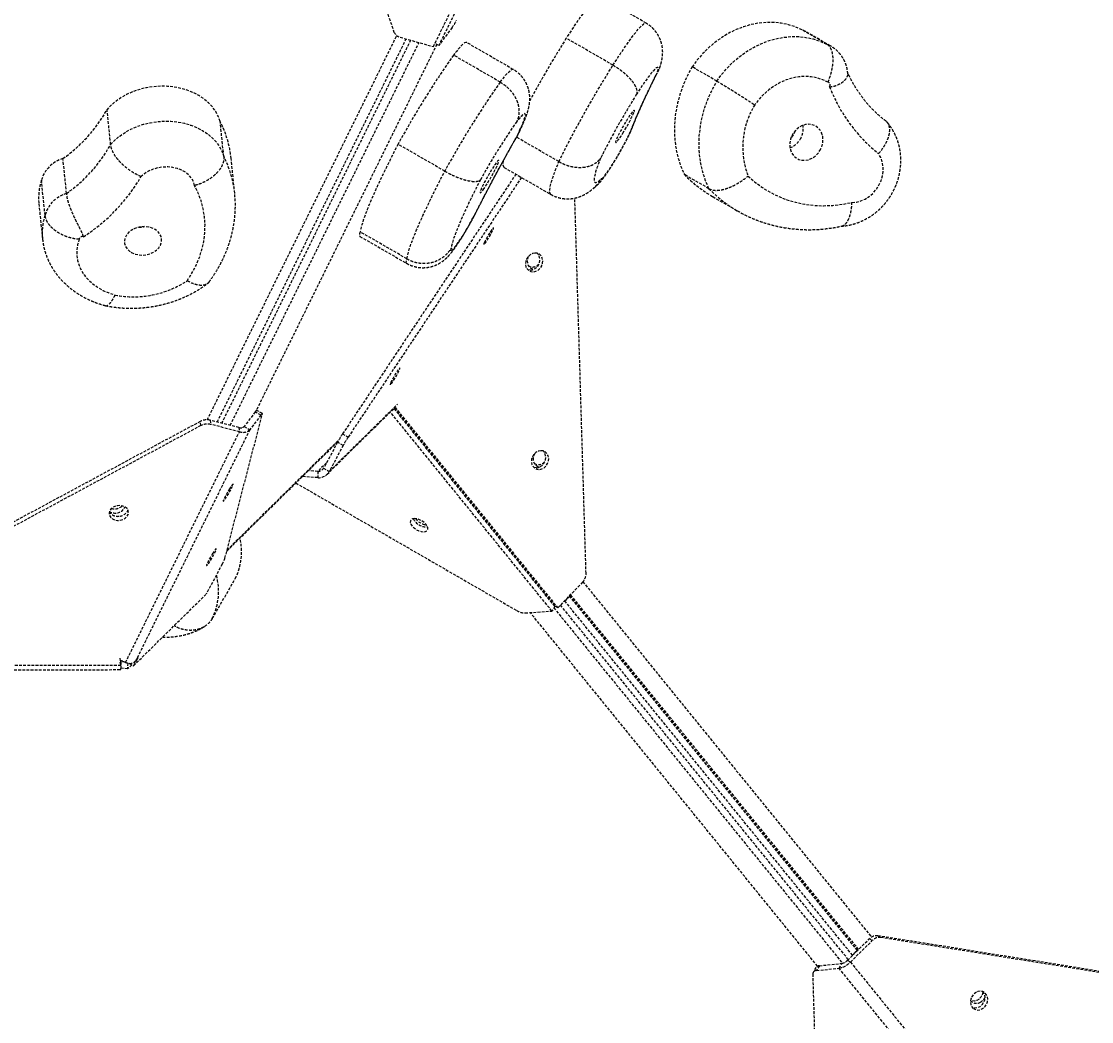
# Model space of a CAD drawing. Header units: millimetres. Extents: x -5934 to 4978, y -3536 to 3518.
# Drawn here: x -1321.1 to -826.7, y -123 to 338.8 of the extents above; entities that cross this region are included whole.
import ezdxf

# ---------------------------------------------------------------- set-up
doc = ezdxf.new("R2010")
doc.units = ezdxf.units.MM
doc.linetypes.add('HIDDEN', pattern=[1.905, 1.27, -0.635])
for name, color, linetype in [('DIKOM_ОБЪЕКТ', 7, 'Continuous'), ('DIKOM_РАЗМЕР_ЗОНА', 7, 'Continuous'), ('DIKOM_РАЗМЕР_ОБЪЕКТА', 7, 'Continuous')]:
    doc.layers.add(name, color=color, linetype=linetype)
doc.styles.add('style1', font='arialbd.ttf', dxfattribs={"width": 0.8})
doc.dimstyles.new('1-50', dxfattribs={"dimtxt": 300, "dimasz": 200, "dimexe": 100, "dimexo": 0, "dimgap": 100, "dimtad": 1, "dimtxsty": 'style1', "dimcen": 200, "dimclrd": 7, "dimclre": 7, "dimclrt": 7, "dimadec": 1, "dimazin": 2, "dimtfac": 1, "dimtmove": 0, "dimatfit": 2, "dimfxl": 0, "dimlwd": 25, "dimlwe": 18, "dimarcsym": 0})

# ---------------------------------------------------------------- blocks, each defined once
blk = doc.blocks.new('*D0')
at = {"layer": 'Defpoints', "color": 0, "transparency": 16777216}
for p in [(-2296.89, 639), (2643.2, 244.5), (2643.2, -1241.2)]:
    blk.add_point(p, dxfattribs=at)
at = {"layer": 'DIKOM_РАЗМЕР_ОБЪЕКТА', "color": 7, "lineweight": 18, "transparency": 16777216}
for p, q in [((-2296.89, 639), (-2296.89, -1341.2)), ((2643.2, 244.5), (2643.2, -1341.2))]:
    blk.add_line(p, q, dxfattribs=at)
at = {"layer": 'DIKOM_РАЗМЕР_ОБЪЕКТА', "color": 7, "lineweight": 25, "transparency": 16777216}
blk.add_line((-2096.89, -1241.2), (2443.2, -1241.2), dxfattribs=at)
at = {"layer": 'DIKOM_РАЗМЕР_ОБЪЕКТА', "color": 7, "transparency": 16777216}
for points in [[(-2096.89, -1207.86), (-2096.89, -1274.53), (-2296.89, -1241.2)], [(2443.2, -1207.86), (2443.2, -1274.53), (2643.2, -1241.2)]]:
    blk.add_solid(points, dxfattribs=at)
at = {"layer": 'DIKOM_РАЗМЕР_ОБЪЕКТА', "color": 7, "transparency": 16777216, "insert": (101.53, -873.15), "char_height": 300, "attachment_point": 5, "style": 'style1'}
blk.add_mtext('{\\fArial|b0|i0|c204|p34;\\H1.75x;4950}', dxfattribs=at)
blk = doc.blocks.new('*D1')
at = {"layer": 'Defpoints', "color": 0, "transparency": 16777216}
for p in [(-1315.67, 1399.62), (-2761.53, -516.72), (2199.14, -516.72)]:
    blk.add_point(p, dxfattribs=at)
at = {"layer": 'DIKOM_РАЗМЕР_ОБЪЕКТА', "color": 7, "lineweight": 18, "transparency": 16777216}
for p, q in [((-1315.67, 1399.62), (-2861.53, 1399.62)), ((2199.14, -516.72), (-2861.53, -516.72))]:
    blk.add_line(p, q, dxfattribs=at)
at = {"layer": 'DIKOM_РАЗМЕР_ОБЪЕКТА', "color": 7, "lineweight": 25, "transparency": 16777216}
blk.add_line((-2761.53, 1199.62), (-2761.53, -316.72), dxfattribs=at)
at = {"layer": 'DIKOM_РАЗМЕР_ОБЪЕКТА', "color": 7, "transparency": 16777216}
for points in [[(-2794.86, 1199.62), (-2728.19, 1199.62), (-2761.53, 1399.62)], [(-2794.86, -316.72), (-2728.19, -316.72), (-2761.53, -516.72)]]:
    blk.add_solid(points, dxfattribs=at)
at = {"layer": 'DIKOM_РАЗМЕР_ОБЪЕКТА', "color": 7, "transparency": 16777216, "insert": (-3129.58, 684.6), "char_height": 300, "attachment_point": 5, "rotation": 90, "style": 'style1'}
blk.add_mtext('{\\fArial|b0|i0|c204|p34;\\H1.75x;1950}', dxfattribs=at)
blk = doc.blocks.new('*D2')
at = {"layer": 'Defpoints', "color": 0, "transparency": 16777216}
for p in [(-2311.07, 3518.49), (-5291.95, -2644.37), (2643.33, -2644.37)]:
    blk.add_point(p, dxfattribs=at)
at = {"layer": 'DIKOM_РАЗМЕР_ЗОНА', "color": 7, "lineweight": 18, "transparency": 16777216}
for p, q in [((-2311.07, 3518.49), (-5391.95, 3518.49)), ((2643.33, -2644.37), (-5391.95, -2644.37))]:
    blk.add_line(p, q, dxfattribs=at)
at = {"layer": 'DIKOM_РАЗМЕР_ЗОНА', "color": 7, "lineweight": 25, "transparency": 16777216}
blk.add_line((-5291.95, 3318.49), (-5291.95, -2444.37), dxfattribs=at)
at = {"layer": 'DIKOM_РАЗМЕР_ЗОНА', "color": 7, "transparency": 16777216}
for points in [[(-5325.28, 3318.49), (-5258.61, 3318.49), (-5291.95, 3518.49)], [(-5325.28, -2444.37), (-5258.61, -2444.37), (-5291.95, -2644.37)]]:
    blk.add_solid(points, dxfattribs=at)
at = {"layer": 'DIKOM_РАЗМЕР_ЗОНА', "color": 7, "transparency": 16777216, "insert": (-5660, 631.36), "char_height": 300, "attachment_point": 5, "rotation": 90, "style": 'style1'}
blk.add_mtext('{\\fArial|b0|i0|c204|p34;\\H1.75x;6150}', dxfattribs=at)
blk = doc.blocks.new('*D3')
at = {"layer": 'Defpoints', "color": 0, "transparency": 16777216}
for p in [(-4645.22, 715.38), (4976.69, 143.64), (4976.69, -3436.45)]:
    blk.add_point(p, dxfattribs=at)
at = {"layer": 'DIKOM_РАЗМЕР_ЗОНА', "color": 7, "lineweight": 18, "transparency": 16777216}
for p, q in [((-4645.22, 715.38), (-4645.22, -3536.45)), ((4976.69, 143.64), (4976.69, -3536.45))]:
    blk.add_line(p, q, dxfattribs=at)
at = {"layer": 'DIKOM_РАЗМЕР_ЗОНА', "color": 7, "lineweight": 25, "transparency": 16777216}
blk.add_line((-4445.22, -3436.45), (4776.69, -3436.45), dxfattribs=at)
at = {"layer": 'DIKOM_РАЗМЕР_ЗОНА', "color": 7, "transparency": 16777216}
for points in [[(-4445.22, -3403.11), (-4445.22, -3469.78), (-4645.22, -3436.45)], [(4776.69, -3403.11), (4776.69, -3469.78), (4976.69, -3436.45)]]:
    blk.add_solid(points, dxfattribs=at)
at = {"layer": 'DIKOM_РАЗМЕР_ЗОНА', "color": 7, "transparency": 16777216, "insert": (87.74, -3068.4), "char_height": 300, "attachment_point": 5, "style": 'style1'}
blk.add_mtext('{\\fArial|b0|i0|c204|p34;\\H1.75x;9600}', dxfattribs=at)

msp = doc.modelspace()

# ---------------------------------------------------------------- linework, layer by layer
at = {"layer": 'DIKOM_ОБЪЕКТ', "color": 7, "linetype": 'HIDDEN', "lineweight": 15}
for p, q in [((-1203.998, 489.331), (-1148.962, 333.879)), ((-1130.775, 327.157), (-1078.031, 434.008)), ((-1075.567, 434.464), (-1128.312, 327.613)), ((-1032.524, 338.007), (-1054.087, 350.457)), ((-1235.223, 154.821), (-1147.673, 332.224)), ((-1146.094, 331.476), (-1130.775, 327.157)), ((-1122.156, 335.912), (-1128.312, 327.613)), ((-949.08, 328.316), (-960.462, 334.887)), ((-947.312, 327.481), (-958.694, 334.052)), ((-1230.613, 153.809), (-1143.318, 330.694)), ((-1141.284, 330.12), (-1228.551, 153.291)), ((-1224.607, 152.3), (-1137.392, 329.023)), ((-1129.209, 328.131), (-1212.696, 158.962)), ((-1128.312, 327.613), (-1130.053, 328.619)), ((-1093.893, 316.625), (-1115.456, 329.075)), ((-1047.814, 318.593), (-1069.377, 331.043)), ((-1099.905, 310.77), (-1121.468, 323.219)), ((-999.821, 311.232), (-1011.204, 317.803)), ((-1279.843, 281.951), (-1281.508, 298.089)), ((-1227.592, 276.489), (-1229.257, 292.627)), ((-1125.5, 269.644), (-1147.063, 282.093)), ((-1072.784, 274.03), (-1092.316, 285.307)), ((-1300.213, 259.357), (-1301.878, 275.495)), ((-1222.528, 259.372), (-1224.193, 275.51)), ((-1092.659, 268.223), (-1172.72, 148.326)), ((-1098.14, 271.388), (-1076.577, 258.938)), ((-1003.453, 261.538), (-1014.836, 268.109)), ((-1310.144, 249.309), (-1311.809, 265.447)), ((-1090.071, 266.729), (-1170.132, 146.832)), ((-1060.243, 83.977), (-1065.433, 257.224)), ((-1001.722, 257.884), (-990.34, 251.313)), ((-1313.006, 254.584), (-1311.342, 238.446)), ((-1164.715, 239.546), (-1143.152, 227.096)), ((-1143.013, 229.178), (-1164.577, 241.628)), ((-1213.067, 158.507), (-1218.182, 151.728)), ((-1210.479, 157.013), (-1213.067, 158.507)), ((-1209.773, 157.708), (-1212.361, 159.202)), ((-1179.87, 129.682), (-1148.496, 160.568)), ((-1178.904, 130.97), (-1147.378, 162.006)), ((-1075.981, 66.519), (-1150.665, 158.433)), ((-1074.705, 68.729), (-1148.958, 160.113)), ((-1148.891, 160.179), (-1074.621, 68.774)), ((-1148.488, 160.576), (-1073.255, 67.985)), ((-1148.392, 159.564), (-1148.442, 159.478)), ((-1238.427, 154.089), (-1418.353, 57.289)), ((-1238.227, 152.153), (-1238.427, 154.089)), ((-1233.922, 154.641), (-1233.722, 152.705)), ((-1220.57, 151.285), (-1233.922, 154.641)), ((-1227.039, 90.963), (-1209.775, 157.427)), ((-1210.479, 157.013), (-1215.595, 150.234)), ((-1238.227, 152.153), (-1418.153, 55.352)), ((-1272.957, 42.8), (-1220.371, 149.349)), ((-1215.595, 150.234), (-1268.182, 43.686)), ((-1220.371, 149.349), (-1233.722, 152.705)), ((-1220.57, 151.285), (-1220.371, 149.349)), ((-1218.182, 151.728), (-1215.595, 150.234)), ((-1172.72, 148.326), (-1170.132, 146.832)), ((-1226.191, 94.228), (-1174.866, 144.752)), ((-1226.053, 94.756), (-1174.376, 145.628)), ((-1175.017, 144.474), (-1181.491, 132.464)), ((-1172.429, 142.981), (-1175.017, 144.474)), ((-1172.429, 142.981), (-1178.904, 130.97)), ((-1180.136, 134.978), (-1184.133, 131.043)), ((-1184.188, 128.127), (-1191.232, 128.641)), ((-1184.133, 131.043), (-1188.471, 131.359)), ((-1184.133, 131.043), (-1184.188, 128.127)), ((-1181.491, 132.464), (-1178.904, 130.97)), ((-1194.261, 125.66), (-1092.247, 66.759)), ((-1273.397, 114.202), (-1273.233, 114.604)), ((-1228.317, 88.182), (-1235.715, 74.346)), ((-1232.893, 63.112), (-1222.26, 81.529)), ((-1061.843, 79.912), (-1073.255, 67.985)), ((-1061.7, 80.067), (-928.375, -84.021)), ((-1269.288, 41.28), (-1235.715, 74.346)), ((-939.09, -94.355), (-1072.033, 69.262)), ((-937.121, -92.417), (-1070.117, 71.265)), ((-1070.06, 71.195), (-1067.899, 73.323)), ((-1068.013, 73.463), (-934.959, -90.29)), ((-1067.927, 73.554), (-934.87, -90.202)), ((-934.333, -89.673), (-1067.404, 74.1)), ((-1088.327, 65.664), (-1075.981, 66.519)), ((-953.321, -97.441), (-1085.98, 65.826)), ((-1074.705, 68.729), (-1075.981, 66.519)), ((-1075.116, 68.016), (-941.769, -96.098)), ((-1073.255, 67.985), (-1074.621, 68.774)), ((-1275.604, 44.753), (-1275.404, 42.816)), ((-1268.182, 43.686), (-1267.503, 44.665)), ((-1421.192, 41.306), (-1275.173, 41.609)), ((-1275.173, 41.609), (-1275.404, 42.816)), ((-1275.335, 43.185), (-1275.173, 41.609)), ((-1275.06, 40.56), (-1275.172, 42.787)), ((-1272.014, 39.814), (-1275.147, 40.206)), ((-1275.092, 43.121), (-1275.118, 41.712)), ((-1273.126, 42.875), (-1275.092, 43.121)), ((-1274.316, 43.402), (-1272.957, 42.8)), ((-1271.963, 42.541), (-1272.014, 39.814)), ((-1270.067, 41.73), (-1272.014, 39.814)), ((-1271.222, 42.397), (-1269.288, 41.28)), ((-1267.608, 44.262), (-1269.288, 41.28)), ((-1267.733, 44.334), (-1267.608, 44.262)), ((-1421.579, 39.179), (-1275.381, 39.482)), ((-925.424, -83.397), (-924.059, -84.186)), ((-741.722, -112.814), (-925.424, -83.397)), ((-939.479, -94.738), (-929.394, -84.812)), ((-938.113, -95.526), (-928.029, -85.601)), ((-928.029, -85.601), (-929.394, -84.812)), ((-740.356, -113.603), (-924.059, -84.186)), ((-934.96, -90.289), (-937.121, -92.416)), ((-954.069, -98.086), (-955.346, -100.296)), ((-952.47, -97.226), (-953.746, -99.436)), ((-953.746, -99.436), (-943.397, -98.369)), ((-952.47, -97.226), (-942.121, -96.159)), ((-943.397, -98.369), (-942.121, -96.159)), ((-863.366, -196.879), (-943.397, -98.369)), ((-938.113, -95.526), (-939.479, -94.738)), ((-938.113, -95.526), (-858.082, -194.036)), ((-955.54, -101.122), (-951.775, -226.966))]:
    msp.add_line(p, q, dxfattribs=at)
at = {"layer": 'DIKOM_ОБЪЕКТ', "color": 7, "linetype": 'HIDDEN', "lineweight": 15, "flags": 128}
for points in [[(-1054.087, 350.457), (-1054.213, 350.501), (-1054.673, 350.411), (-1055.306, 350.014), (-1056.106, 349.313), (-1057.067, 348.315), (-1058.181, 347.027), (-1059.439, 345.459), (-1060.831, 343.626), (-1062.346, 341.54), (-1063.972, 339.219), (-1065.695, 336.682), (-1067.502, 333.949), (-1069.377, 331.043)], [(-1047.814, 318.593), (-1045.939, 321.5), (-1044.132, 324.233), (-1042.409, 326.77), (-1040.783, 329.09), (-1039.268, 331.176), (-1037.876, 333.01), (-1036.618, 334.577), (-1035.503, 335.865), (-1034.542, 336.864), (-1033.742, 337.564), (-1033.11, 337.961), (-1032.65, 338.052), (-1032.524, 338.007)], [(-960.462, 334.887), (-963.54, 336.239), (-966.757, 337.265), (-970.088, 337.959), (-973.505, 338.314), (-976.982, 338.327), (-980.489, 337.998), (-983.999, 337.331), (-987.483, 336.329), (-990.914, 335.003), (-994.263, 333.361), (-997.503, 331.418), (-1000.609, 329.188), (-1003.555, 326.691), (-1006.317, 323.946), (-1008.874, 320.976), (-1011.204, 317.803)], [(-999.821, 311.232), (-997.491, 314.404), (-994.935, 317.374), (-992.172, 320.119), (-989.227, 322.617), (-986.121, 324.846), (-982.88, 326.789), (-979.531, 328.431), (-976.101, 329.758), (-972.617, 330.759), (-969.107, 331.427), (-965.599, 331.755), (-962.123, 331.742), (-958.705, 331.387), (-955.375, 330.694), (-952.158, 329.667), (-949.08, 328.316)], [(-958.694, 334.052), (-958.841, 334.136), (-960.462, 334.887)], [(-1115.456, 329.075), (-1115.784, 329.114), (-1116.328, 328.874), (-1117.043, 328.329), (-1117.922, 327.483), (-1118.958, 326.343), (-1120.144, 324.918), (-1121.468, 323.219)], [(-1069.377, 331.043), (-1071.617, 327.44), (-1073.887, 323.716), (-1076.17, 319.9), (-1078.446, 316.022), (-1080.699, 312.114), (-1082.91, 308.206), (-1085.061, 304.329), (-1086.261, 302.132)], [(-949.08, 328.316), (-947.459, 327.564), (-947.29, 327.468)], [(-1099.905, 310.77), (-1098.58, 312.468), (-1097.395, 313.893), (-1096.359, 315.033), (-1095.48, 315.879), (-1094.765, 316.424), (-1094.22, 316.664), (-1093.893, 316.625)], [(-1072.784, 274.03), (-1071.173, 277.299), (-1069.425, 280.746), (-1067.553, 284.345), (-1065.572, 288.066), (-1063.497, 291.88), (-1061.346, 295.756), (-1059.136, 299.664), (-1056.883, 303.573), (-1054.607, 307.451), (-1052.324, 311.267), (-1050.054, 314.991), (-1047.814, 318.593)], [(-1027.225, 315.471), (-1026.978, 316.452), (-1026.914, 317.134), (-1027.034, 317.506), (-1027.335, 317.565), (-1027.814, 317.31), (-1028.466, 316.744), (-1029.282, 315.875), (-1030.251, 314.712), (-1031.362, 313.27), (-1032.6, 311.569), (-1033.951, 309.628), (-1035.397, 307.473), (-1036.919, 305.13)], [(-1011.204, 317.803), (-1013.372, 313.848), (-1015.23, 309.746), (-1016.763, 305.531), (-1017.959, 301.235), (-1018.808, 296.895), (-1019.304, 292.542), (-1019.443, 288.214), (-1019.223, 283.943), (-1018.646, 279.765), (-1017.717, 275.712), (-1016.444, 271.816), (-1014.836, 268.109)], [(-948.439, 310.682), (-950.93, 311.861), (-953.568, 312.71), (-956.319, 313.217), (-959.148, 313.376), (-962.022, 313.185), (-964.902, 312.647), (-967.754, 311.769), (-970.541, 310.561), (-973.228, 309.038), (-975.783, 307.22), (-978.172, 305.129), (-980.366, 302.793), (-982.337, 300.239)], [(-1229.257, 292.627), (-1230.111, 294.958), (-1231.303, 297.187), (-1232.819, 299.288), (-1234.639, 301.233), (-1236.742, 303), (-1239.101, 304.565), (-1241.688, 305.911), (-1244.47, 307.021), (-1247.413, 307.879), (-1250.482, 308.478), (-1253.637, 308.807), (-1256.84, 308.865), (-1260.052, 308.649), (-1263.234, 308.164), (-1266.345, 307.413), (-1269.347, 306.408), (-1272.204, 305.16), (-1274.88, 303.685), (-1277.343, 302), (-1279.561, 300.127), (-1281.508, 298.089)], [(-1003.453, 261.538), (-1005.062, 265.245), (-1006.335, 269.14), (-1007.264, 273.193), (-1007.841, 277.372), (-1008.06, 281.642), (-1007.922, 285.971), (-1007.426, 290.323), (-1006.577, 294.664), (-1005.381, 298.959), (-1003.847, 303.174), (-1001.989, 307.276), (-999.821, 311.232)], [(-947.752, 308.613), (-947.572, 308.927), (-947.467, 309.271), (-947.445, 309.62), (-947.508, 309.95), (-947.651, 310.239), (-947.864, 310.467), (-948.133, 310.618), (-948.439, 310.682)], [(-1043.259, 287.16), (-1042.384, 288.585), (-1041.502, 290.084), (-1040.651, 291.594), (-1039.863, 293.055), (-1039.173, 294.407), (-1038.607, 295.594), (-1038.189, 296.567), (-1037.937, 297.288), (-1037.86, 297.725), (-1037.962, 297.862), (-1038.239, 297.692), (-1038.679, 297.223), (-1039.263, 296.474), (-1039.97, 295.476), (-1040.768, 294.269), (-1041.626, 292.903), (-1042.509, 291.433), (-1043.38, 289.921), (-1044.204, 288.427), (-1044.946, 287.013), (-1045.578, 285.738), (-1046.072, 284.652), (-1046.409, 283.801), (-1046.574, 283.219), (-1046.561, 282.931), (-1046.371, 282.947), (-1046.011, 283.268), (-1045.496, 283.88), (-1044.848, 284.758), (-1044.091, 285.867), (-1043.259, 287.16)], [(-1279.843, 281.951), (-1277.896, 283.99), (-1275.678, 285.862), (-1273.216, 287.547), (-1270.539, 289.022), (-1267.682, 290.27), (-1264.68, 291.276), (-1261.569, 292.026), (-1258.388, 292.512), (-1255.175, 292.727), (-1251.972, 292.67), (-1248.817, 292.34), (-1245.748, 291.742), (-1242.805, 290.883), (-1240.023, 289.774), (-1237.436, 288.428), (-1235.077, 286.862), (-1232.974, 285.095), (-1231.154, 283.15), (-1229.638, 281.05), (-1228.446, 278.82), (-1227.592, 276.489)], [(-1091.747, 286.539), (-1090.76, 288.653), (-1089.925, 290.548), (-1089.253, 292.199), (-1088.753, 293.586), (-1088.429, 294.691), (-1088.288, 295.5), (-1088.33, 296.005), (-1088.555, 296.197), (-1088.959, 296.075), (-1089.539, 295.64), (-1090.286, 294.897), (-1091.192, 293.857), (-1092.244, 292.531)], [(-952.197, 279.159), (-951.433, 280.727), (-950.958, 282.387), (-950.79, 284.07), (-950.937, 285.708), (-951.392, 287.234), (-952.137, 288.585), (-953.142, 289.706), (-954.364, 290.552), (-955.755, 291.086), (-957.256, 291.288), (-958.808, 291.15), (-960.346, 290.677), (-961.807, 289.887), (-963.131, 288.815), (-964.265, 287.503), (-965.161, 286.005), (-965.784, 284.383), (-966.107, 282.703), (-966.117, 281.034), (-965.815, 279.444), (-965.212, 277.998), (-964.333, 276.755), (-963.214, 275.767), (-961.9, 275.074), (-960.447, 274.703), (-958.912, 274.671), (-957.359, 274.979), (-955.852, 275.614), (-954.452, 276.549), (-953.217, 277.748), (-952.197, 279.159)], [(-963.888, 287.992), (-964.001, 287.511), (-964.504, 286.359)], [(-1147.063, 282.093), (-1149.347, 277.651), (-1151.505, 273.365), (-1153.527, 269.256), (-1155.405, 265.343), (-1157.129, 261.645), (-1158.691, 258.179), (-1160.084, 254.961), (-1161.301, 252.006), (-1162.336, 249.329), (-1163.185, 246.942), (-1163.843, 244.857), (-1164.308, 243.083), (-1164.577, 241.628)], [(-1112.485, 247.945), (-1110.346, 252.17), (-1108.104, 256.523), (-1105.766, 260.988), (-1103.34, 265.552), (-1100.836, 270.197), (-1098.261, 274.907), (-1095.624, 279.665), (-1092.936, 284.456)], [(-1053.063, 266.187), (-1052.714, 266.38), (-1052.185, 266.901), (-1051.49, 267.735), (-1050.649, 268.859), (-1049.685, 270.242), (-1048.624, 271.847), (-1047.495, 273.629), (-1046.329, 275.54), (-1045.158, 277.528), (-1044.014, 279.538), (-1042.929, 281.514), (-1041.932, 283.404), (-1041.05, 285.154), (-1040.307, 286.718)], [(-964.504, 286.359), (-965.28, 285.374), (-965.532, 285.145)], [(-937.408, 255.229), (-935.35, 255.378), (-933.295, 255.892), (-931.3, 256.759), (-929.419, 257.953), (-927.703, 259.443), (-926.201, 261.187), (-924.952, 263.138), (-923.991, 265.243), (-923.344, 267.444), (-923.029, 269.68), (-923.055, 271.89), (-923.421, 274.014), (-924.117, 275.994), (-925.124, 277.775)], [(-1107.768, 261.094), (-1107.057, 262.105), (-1106.254, 263.322), (-1105.393, 264.695), (-1104.51, 266.168), (-1103.641, 267.681), (-1102.821, 269.172), (-1102.084, 270.58), (-1101.459, 271.847), (-1100.973, 272.921), (-1100.645, 273.758), (-1100.49, 274.324), (-1100.512, 274.596), (-1100.712, 274.563), (-1101.08, 274.226), (-1101.603, 273.598), (-1102.259, 272.706), (-1103.02, 271.587), (-1103.856, 270.285), (-1104.732, 268.854), (-1105.613, 267.353), (-1106.462, 265.844), (-1107.245, 264.387), (-1107.929, 263.043), (-1108.487, 261.866), (-1108.896, 260.906), (-1109.139, 260.201), (-1109.206, 259.779), (-1109.094, 259.659), (-1108.809, 259.846), (-1108.361, 260.33), (-1107.768, 261.094)], [(-1076.577, 258.938), (-1076.894, 259.302), (-1077.062, 260.027), (-1077.032, 261.084), (-1076.806, 262.469), (-1076.383, 264.176), (-1075.766, 266.195), (-1074.958, 268.518), (-1073.962, 271.134), (-1072.784, 274.03)], [(-1053.512, 275.656), (-1054.459, 273.252), (-1055.235, 271.115), (-1055.833, 269.256), (-1056.252, 267.686), (-1056.489, 266.413), (-1056.542, 265.445), (-1056.411, 264.785), (-1056.098, 264.437), (-1055.604, 264.405), (-1054.93, 264.687), (-1054.082, 265.282), (-1053.063, 266.187)], [(-1241.05, 263.036), (-1241.571, 264.736), (-1242.456, 266.33), (-1243.682, 267.776), (-1245.214, 269.034), (-1247.011, 270.069), (-1249.023, 270.853), (-1251.196, 271.364), (-1253.469, 271.589), (-1255.781, 271.521), (-1258.069, 271.163), (-1260.269, 270.524), (-1262.322, 269.621), (-1264.17, 268.479), (-1265.764, 267.13)], [(-1143.013, 229.178), (-1142.744, 230.633), (-1142.28, 232.407), (-1141.621, 234.493), (-1140.773, 236.88), (-1139.737, 239.557), (-1138.52, 242.511), (-1137.128, 245.729), (-1135.566, 249.196), (-1133.842, 252.894), (-1131.964, 256.807), (-1129.942, 260.916), (-1127.784, 265.202), (-1125.5, 269.644)], [(-985.395, 267.393), (-982.206, 264.6), (-978.802, 262.099), (-975.202, 259.903), (-971.425, 258.024), (-967.491, 256.472), (-963.421, 255.255), (-959.237, 254.38), (-954.962, 253.851), (-950.618, 253.672), (-946.228, 253.843), (-941.817, 254.362), (-937.408, 255.229)], [(-1244.492, 219.046), (-1242.284, 222.523), (-1240.405, 226.101), (-1238.867, 229.76), (-1237.677, 233.48), (-1236.841, 237.241), (-1236.364, 241.024), (-1236.249, 244.808), (-1236.496, 248.572), (-1237.104, 252.297), (-1238.069, 255.962), (-1239.386, 259.549), (-1241.05, 263.036)], [(-1109.065, 265.639), (-1111.003, 261.83), (-1112.819, 258.176), (-1114.505, 254.698), (-1116.049, 251.414), (-1117.445, 248.341), (-1118.684, 245.497), (-1119.761, 242.897), (-1120.669, 240.553), (-1121.403, 238.48), (-1121.96, 236.688), (-1122.336, 235.187), (-1122.53, 233.985)], [(-1122.53, 233.985), (-1122.756, 233.203), (-1122.788, 232.738), (-1122.626, 232.602), (-1122.275, 232.798), (-1121.744, 233.321), (-1121.049, 234.158), (-1120.207, 235.284), (-1119.241, 236.669), (-1118.18, 238.276), (-1117.05, 240.059), (-1115.884, 241.971), (-1114.713, 243.959), (-1113.57, 245.969), (-1112.485, 247.945)], [(-1262.242, 243.842), (-1263.945, 244.05), (-1265.686, 243.988), (-1267.396, 243.66), (-1269.003, 243.078), (-1270.443, 242.267), (-1271.656, 241.259), (-1272.592, 240.097), (-1273.214, 238.826), (-1273.495, 237.501), (-1273.425, 236.174), (-1273.006, 234.9), (-1272.255, 233.732), (-1271.203, 232.716), (-1269.893, 231.895), (-1268.38, 231.303), (-1266.723, 230.963), (-1264.992, 230.889), (-1263.258, 231.085), (-1261.591, 231.542), (-1260.059, 232.243), (-1258.726, 233.157), (-1257.646, 234.247), (-1256.863, 235.47), (-1256.409, 236.775), (-1256.303, 238.108), (-1256.549, 239.415), (-1257.137, 240.642), (-1258.043, 241.74), (-1259.23, 242.663), (-1260.649, 243.373), (-1262.242, 243.842)], [(-1107.133, 236.893), (-1107.414, 236.218), (-1107.518, 235.819), (-1107.438, 235.728), (-1107.18, 235.952), (-1106.764, 236.474), (-1106.226, 237.251), (-1105.607, 238.22), (-1104.96, 239.303), (-1104.334, 240.412), (-1103.783, 241.456), (-1103.349, 242.353), (-1103.069, 243.028), (-1102.964, 243.427), (-1103.045, 243.518), (-1103.303, 243.294), (-1103.718, 242.772), (-1104.257, 241.995), (-1104.875, 241.026), (-1105.523, 239.943), (-1106.148, 238.834), (-1106.7, 237.789), (-1107.133, 236.893)], [(-1294.368, 238.216), (-1295.093, 235.779), (-1295.461, 233.311), (-1295.469, 230.842), (-1295.115, 228.404), (-1294.405, 226.027), (-1293.346, 223.74), (-1291.953, 221.573), (-1290.243, 219.553), (-1288.238, 217.705), (-1285.962, 216.052), (-1283.443, 214.615), (-1280.715, 213.412), (-1277.81, 212.458)], [(-1292.428, 239.375), (-1292.774, 239.44), (-1293.136, 239.432), (-1293.488, 239.353), (-1293.806, 239.208), (-1294.069, 239.006), (-1294.258, 238.762), (-1294.36, 238.492), (-1294.368, 238.216)], [(-1164.577, 241.628), (-1164.822, 240.65), (-1164.888, 239.969), (-1164.773, 239.592), (-1164.715, 239.546)], [(-1143.152, 227.096), (-1143.21, 227.142), (-1143.325, 227.519), (-1143.259, 228.201), (-1143.013, 229.178)], [(-1083.892, 231.826), (-1085.03, 231.582), (-1086.104, 231.007), (-1087.025, 230.147), (-1087.72, 229.072), (-1088.132, 227.868), (-1088.228, 226.634), (-1087.999, 225.47), (-1087.465, 224.469), (-1086.669, 223.713), (-1085.676, 223.263), (-1084.564, 223.156), (-1083.426, 223.4), (-1082.353, 223.975), (-1081.431, 224.835), (-1080.736, 225.911), (-1080.324, 227.114), (-1080.229, 228.348), (-1080.457, 229.512), (-1080.991, 230.513), (-1081.787, 231.269), (-1082.781, 231.719), (-1083.892, 231.826)], [(-1086.918, 230.271), (-1087.165, 229.67), (-1087.42, 228.439), (-1087.351, 227.228), (-1086.964, 226.135), (-1086.29, 225.249), (-1085.385, 224.642), (-1084.373, 224.368)], [(-1085.93, 223.945), (-1087.042, 224.052), (-1087.113, 224.072)], [(-1150.356, 172.164), (-1150.636, 171.489), (-1150.74, 171.09), (-1150.66, 170.999), (-1150.402, 171.223), (-1149.987, 171.745), (-1149.448, 172.522), (-1148.83, 173.491), (-1148.182, 174.574), (-1147.557, 175.683), (-1147.005, 176.727), (-1146.571, 177.624), (-1146.291, 178.299), (-1146.187, 178.698), (-1146.267, 178.789), (-1146.525, 178.565), (-1146.94, 178.043), (-1147.479, 177.266), (-1148.097, 176.297), (-1148.745, 175.214), (-1149.37, 174.105), (-1149.922, 173.06), (-1150.356, 172.164)], [(-1209.775, 157.427), (-1209.745, 157.581), (-1209.75, 157.677), (-1209.79, 157.714), (-1209.865, 157.69), (-1209.972, 157.606), (-1210.112, 157.464), (-1210.282, 157.266), (-1210.479, 157.013)], [(-1081.158, 140.567), (-1082.296, 140.323), (-1083.37, 139.748), (-1084.291, 138.888), (-1084.986, 137.813), (-1085.398, 136.609), (-1085.494, 135.376), (-1085.265, 134.211), (-1084.731, 133.21), (-1083.935, 132.455), (-1082.941, 132.005), (-1081.83, 131.897), (-1080.692, 132.141), (-1079.619, 132.716), (-1078.697, 133.577), (-1078.002, 134.652), (-1077.59, 135.855), (-1077.495, 137.089), (-1077.723, 138.253), (-1078.257, 139.254), (-1079.053, 140.01), (-1080.047, 140.46), (-1081.158, 140.567)], [(-1084.09, 139.19), (-1084.429, 138.41), (-1084.683, 137.179), (-1084.614, 135.968), (-1084.227, 134.875), (-1083.554, 133.989), (-1082.648, 133.382), (-1081.636, 133.108)], [(-1083.196, 132.686), (-1084.307, 132.794), (-1084.379, 132.813)], [(-1224.933, 122.985), (-1225.575, 121.938), (-1226.216, 120.829), (-1226.803, 119.748), (-1227.288, 118.783), (-1227.633, 118.011), (-1227.81, 117.496), (-1227.804, 117.28), (-1227.615, 117.379), (-1227.26, 117.786), (-1226.766, 118.467), (-1226.174, 119.368), (-1225.531, 120.415), (-1224.891, 121.525), (-1224.304, 122.606), (-1223.818, 123.571), (-1223.473, 124.342), (-1223.296, 124.857), (-1223.303, 125.074), (-1223.491, 124.974), (-1223.847, 124.568), (-1224.341, 123.886), (-1224.933, 122.985)], [(-1275.411, 108.447), (-1274.185, 108.777), (-1273.112, 109.352), (-1272.276, 110.128), (-1271.747, 111.04), (-1271.568, 112.014), (-1271.751, 112.973), (-1272.284, 113.838), (-1273.123, 114.539), (-1274.199, 115.019), (-1275.426, 115.239), (-1276.704, 115.182), (-1277.93, 114.853), (-1279.003, 114.277), (-1279.839, 113.502), (-1280.368, 112.59), (-1280.547, 111.615), (-1280.364, 110.657), (-1279.831, 109.792), (-1278.992, 109.091), (-1277.916, 108.611), (-1276.689, 108.39), (-1275.411, 108.447)], [(-1139.44, 109.211), (-1140.346, 109.093), (-1141.01, 108.738), (-1141.38, 108.174), (-1141.426, 107.448), (-1141.143, 106.619), (-1140.555, 105.753), (-1139.71, 104.92), (-1138.675, 104.189), (-1137.535, 103.618), (-1136.382, 103.254), (-1135.31, 103.126), (-1134.404, 103.244), (-1133.74, 103.599), (-1133.37, 104.163), (-1133.324, 104.889), (-1133.607, 105.718), (-1134.195, 106.584), (-1135.04, 107.417), (-1136.075, 108.148), (-1137.215, 108.719), (-1138.368, 109.083), (-1139.44, 109.211)], [(-1232.67, 93.198), (-1233.312, 92.15), (-1233.953, 91.041), (-1234.54, 89.96), (-1235.025, 88.995), (-1235.37, 88.224), (-1235.547, 87.709), (-1235.541, 87.492), (-1235.352, 87.591), (-1234.996, 87.998), (-1234.503, 88.68), (-1233.91, 89.58), (-1233.268, 90.628), (-1232.628, 91.737), (-1232.041, 92.818), (-1231.555, 93.783), (-1231.21, 94.555), (-1231.033, 95.069), (-1231.04, 95.286), (-1231.228, 95.187), (-1231.584, 94.78), (-1232.078, 94.099), (-1232.67, 93.198)], [(-881.326, -116.982), (-880.366, -117.497), (-879.271, -117.675), (-878.131, -117.501), (-877.037, -116.989), (-876.079, -116.181), (-875.333, -115.142), (-874.861, -113.957), (-874.701, -112.721), (-874.865, -111.535), (-875.341, -110.494), (-876.089, -109.684), (-877.049, -109.169), (-878.144, -108.991), (-879.284, -109.165), (-880.378, -109.677), (-881.336, -110.485), (-882.082, -111.524), (-882.554, -112.709), (-882.714, -113.945), (-882.55, -115.131), (-882.074, -116.172), (-881.326, -116.982)], [(-876.947, -109.384), (-876.956, -109.48), (-877.245, -110.656), (-877.832, -111.736), (-878.666, -112.624), (-879.672, -113.24), (-880.76, -113.529), (-881.835, -113.467), (-882.666, -113.14)], [(-877.189, -109.125), (-876.707, -109.706), (-876.231, -110.746), (-876.067, -111.932), (-876.227, -113.168), (-876.699, -114.353), (-877.445, -115.392), (-878.403, -116.2), (-879.497, -116.712), (-880.637, -116.886), (-881.592, -116.752)]]:
    msp.add_lwpolyline(points, dxfattribs=at)
at = {"layer": 'DIKOM_ОБЪЕКТ', "color": 7, "linetype": 'HIDDEN', "lineweight": 15}
for centre, radius, start, end in [((-1152.92, 357.861), 37.791, 324.49329, 330.47798), ((-1145.193, 335.465), 4.089, 202.81495, 257.26278), ((-774.684, 78.866), 424.226, 144.83052, 151.37637), ((-753.994, 173.651), 307.83, 152.95052, 158.45065), ((-1033.037, 317.264), 6.082, 323.4266, 342.85295), ((-753.047, 66.369), 424.314, 144.83092, 151.37541), ((-879.65, 334.864), 72.987, 201.08023, 231.46144), ((-733.714, 115.037), 357.867, 147.91452, 153.33184), ((-1340.717, 330.989), 67.736, 304.9872, 330.9408), ((-950.433, 280.703), 37.41, 148.51925, 200.84246), ((-1272.964, 270.388), 49.039, 5.995, 26.96846), ((-852.501, 123.869), 293.128, 144.87309, 151.07614), ((-969.377, 289.369), 9.472, 328.47472, 8.73311), ((-1339.055, 314.855), 67.741, 304.98764, 330.93939), ((-1101.642, 290.808), 10.777, 323.8847, 336.66211), ((-969.432, 289.159), 9.412, 291.16923, 329.74143), ((-1297.797, 261.529), 14.549, 106.28809, 164.37863), ((-1271.222, 254.273), 48.961, 6.04957, 26.98528), ((-1095.442, 273.207), 3.254, 158.52853, 213.99709), ((-1337.105, 308.979), 82.709, 302.69533, 329.60415), ((-971.513, 310.148), 60.366, 224.13789, 239.97146), ((-1286.91, 257.205), 26.227, 161.68509, 185.73656), ((-1296.132, 245.391), 14.55, 106.29031, 164.37666), ((-960.139, 303.566), 60.354, 224.13662, 239.94829), ((-1285.24, 241.068), 26.232, 161.68858, 185.92688), ((-1266.72, 255.078), 11.286, 269.30372, 282.47757), ((-1086.331, 228.657), 4.73, 274.86212, 40.01893), ((-1084.963, 229.022), 3.636, 239.20855, 324.33321), ((-1269.202, 256.47), 44.846, 258.93272, 303.43542), ((-1211.776, 157.902), 1.425, 114.22937, 154.89881), ((-1235.448, 148.433), 6.393, 76.18696, 117.77553), ((-1235.248, 146.496), 6.394, 76.19119, 117.77492), ((-1219.732, 153.424), 2.298, 248.59836, 312.40413), ((-1218.694, 153.626), 4.595, 248.59433, 312.40754), ((-1130.8, 120.713), 50.197, 146.62649, 151.74678), ((-1128.213, 119.219), 50.197, 146.62649, 151.74678), ((-1083.597, 137.399), 4.73, 274.86121, 40.02146), ((-1082.229, 137.75), 3.626, 239.14763, 323.19325), ((-1183.726, 133.602), 5.494, 265.17963, 331.38105), ((-1183.903, 133.78), 2.747, 265.18404, 331.37664), ((-1277.799, 116.949), 5.188, 239.77089, 328.03932), ((-1277.949, 118.688), 4.989, 252.63213, 313.95832), ((-1276.654, 114.765), 4.504, 212.56982, 283.38796), ((-1275.963, 114.736), 4.367, 274.62987, 339.76652), ((-1133.878, 112.226), 6.86, 206.51753, 273.53478), ((-1133.386, 113.066), 6.757, 215.13976, 264.80969), ((-1247.366, 93.963), 28.017, 333.65324, 12.98299), ((-1243.088, 96.659), 17.03, 330.1488, 340.46107), ((-1258.403, 75.666), 28.432, 333.79738, 15.34942), ((-1065.957, 83.879), 5.715, 316.0491, 0.98289), ((-1088.405, 72.946), 7.283, 238.16521, 270.6115), ((-926.003, -88.051), 4.689, 82.90728, 136.31413), ((-924.637, -88.84), 4.69, 82.91132, 136.31009), ((-952.445, -99.189), 1.964, 90.73287, 145.82004), ((-945.102, -88.867), 9.654, 280.17267, 316.38294), ((-942.973, -91.408), 4.827, 280.1718, 316.38261), ((-953.827, -101.146), 1.713, 87.28376, 179.18063), ((-879.939, -111.037), 3.54, 219.53529, 301.20343), ((-880.573, -109.6), 5.101, 298.93277, 332.05356)]:
    msp.add_arc(centre, radius, start, end, dxfattribs=at)
for centre, major_axis, ratio, start_param, end_param in [((-1267.791, 44.081), (0.472, 0.798), 0.0738966, 4.9840665, 7.0784616), ((-1274.605, 42.818), (0.779, -0.284), 0.7830754, 1.4854538, 3.5798489)]:
    msp.add_ellipse(centre, major_axis=major_axis, ratio=ratio, start_param=start_param, end_param=end_param, dxfattribs=at)
for points, knots in [([(-1025.699, 318.98), (-1025.64, 319.184), (-1025.458, 319.809), (-1025.207, 320.907), (-1024.97, 322.325), (-1024.84, 323.84), (-1024.848, 325.478), (-1025.04, 327.231), (-1025.456, 329.058), (-1026.123, 330.9), (-1027.046, 332.689), (-1028.215, 334.371), (-1029.618, 335.885), (-1031.06, 337.119), (-1032.1, 337.72), (-1032.541, 337.975)], [0, 0, 0, 0, 0.04196748, 0.1289841, 0.2080501, 0.28378336, 0.35936726, 0.43686912, 0.51710852, 0.59940535, 0.68300847, 0.76742008, 0.8522896, 0.93743553, 1, 1, 1, 1]), ([(-948.439, 310.682), (-948.435, 310.694), (-948.057, 311.748), (-947.371, 313.604), (-946.663, 316.265), (-946.246, 318.607), (-946.08, 320.856), (-946.174, 322.91), (-946.531, 324.751), (-947.139, 326.286), (-947.977, 327.535), (-948.709, 328.053), (-949.08, 328.316)], [0, 0, 0, 0, 0.0016796, 0.1432302, 0.2488604, 0.3575568, 0.4631169, 0.5717352, 0.6772713, 0.7858633, 0.8913994, 1, 1, 1, 1]), ([(-939.33, 314.6), (-939.394, 315.286), (-939.532, 316.759), (-940.158, 318.946), (-941.1, 321.109), (-942.346, 323.099), (-943.854, 324.865), (-945.502, 326.348), (-946.722, 327.099), (-947.291, 327.449)], [0, 0, 0, 0, 0.1311, 0.2814313, 0.4311541, 0.5798059, 0.7271101, 0.8728905, 1, 1, 1, 1]), ([(-1091.069, 287.715), (-1090.938, 287.99), (-1090.427, 289.063), (-1089.614, 290.848), (-1088.666, 293.055), (-1087.783, 295.316), (-1087.109, 297.337), (-1086.64, 299.195), (-1086.373, 300.702), (-1086.222, 302.194), (-1086.204, 303.811), (-1086.362, 305.547), (-1086.738, 307.365), (-1087.361, 309.209), (-1088.242, 311.012), (-1089.37, 312.715), (-1090.735, 314.261), (-1092.238, 315.597), (-1093.365, 316.278), (-1093.899, 316.6)], [0, 0, 0, 0, 0.0285814, 0.1116894, 0.197463, 0.2897497, 0.3989062, 0.4632244, 0.5114934, 0.5576246, 0.6034741, 0.6502405, 0.6986911, 0.7484765, 0.799121, 0.8502923, 0.9017759, 0.9534437, 1, 1, 1, 1]), ([(-1047.814, 318.593), (-1047.103, 318.164), (-1045.66, 317.292), (-1043.638, 315.813), (-1041.771, 314.241), (-1040.15, 312.634), (-1038.79, 311.012), (-1037.756, 309.45), (-1037.056, 307.962), (-1036.692, 306.485), (-1036.766, 305.586), (-1036.916, 305.141), (-1036.919, 305.13)], [0, 0, 0, 0, 0.1057653, 0.2146077, 0.3203876, 0.4292266, 0.5350221, 0.6438779, 0.7497278, 0.8586441, 0.9966458, 1, 1, 1, 1]), ([(-1027.966, 313.825), (-1027.811, 314.088), (-1027.413, 314.759), (-1026.818, 315.9), (-1026.249, 317.195), (-1025.834, 318.31), (-1025.693, 318.957), (-1025.65, 319.152)], [0, 0, 0, 0, 0.1542373, 0.3938496, 0.663748, 0.8988629, 1, 1, 1, 1]), ([(-1027.225, 315.471), (-1027.218, 315.482), (-1026.651, 316.437), (-1026.038, 317.588), (-1025.767, 318.812), (-1025.728, 318.988)], [0, 0, 0, 0, 0.010067, 0.8576233, 1, 1, 1, 1]), ([(-1039.249, 288.784), (-1039.196, 288.929), (-1038.907, 289.708), (-1038.277, 291.315), (-1037.305, 293.692), (-1036.174, 296.345), (-1034.892, 299.246), (-1033.463, 302.383), (-1031.895, 305.735), (-1030.19, 309.291), (-1028.848, 312.036), (-1028.073, 313.595), (-1027.936, 313.871)], [0, 0, 0, 0, 0.0254616, 0.1376319, 0.2520916, 0.3689794, 0.4877009, 0.6078151, 0.7289933, 0.8509899, 0.973625, 1, 1, 1, 1]), ([(-1028.152, 313.64), (-1028.151, 313.64), (-1028.099, 313.641), (-1028.039, 313.738), (-1027.98, 313.832)], [0, 0, 0, 0, 0.0172829, 1, 1, 1, 1]), ([(-947.752, 308.613), (-947.745, 308.612), (-947.174, 308.594), (-946.022, 308.772), (-944.316, 309.318), (-942.668, 310.122), (-941.241, 311.117), (-940.164, 312.192), (-939.522, 313.263), (-939.252, 314.085), (-939.335, 314.499), (-939.355, 314.597)], [0, 0, 0, 0, 0.0015009, 0.1131551, 0.2289089, 0.3735314, 0.5223774, 0.6657624, 0.8132193, 0.9560034, 1, 1, 1, 1]), ([(-921.578, 292.665), (-922.084, 293.05), (-923.675, 294.261), (-926.224, 296.482), (-929.139, 299.417), (-931.842, 302.587), (-934.328, 305.971), (-936.572, 309.565), (-938.295, 312.717), (-939.181, 314.732), (-939.483, 315.42)], [0, 0, 0, 0, 0.0672365, 0.211705, 0.3558786, 0.4995295, 0.6425602, 0.7849227, 0.9266031, 1, 1, 1, 1]), ([(-1099.905, 310.77), (-1099.202, 310.327), (-1097.777, 309.429), (-1095.896, 307.742), (-1094.252, 305.841), (-1092.934, 303.787), (-1091.952, 301.608), (-1091.353, 299.402), (-1091.142, 297.193), (-1091.348, 294.873), (-1091.847, 293.348), (-1092.235, 292.55), (-1092.244, 292.531)], [0, 0, 0, 0, 0.1057731, 0.2146114, 0.3203847, 0.4292237, 0.5350242, 0.6438784, 0.7497281, 0.8586453, 0.9966422, 1, 1, 1, 1]), ([(-999.821, 311.232), (-999.415, 310.994), (-998.589, 310.513), (-997.011, 309.563), (-995.217, 308.466), (-993.262, 307.254), (-991.175, 305.945), (-989.049, 304.597), (-986.907, 303.225), (-984.643, 301.759), (-983.144, 300.772), (-982.355, 300.251), (-982.337, 300.239)], [0, 0, 0, 0, 0.1057717, 0.2146145, 0.3203836, 0.4292253, 0.53502, 0.6438778, 0.7497288, 0.8586444, 0.996645, 1, 1, 1, 1]), ([(-942.575, 244.215), (-941.656, 244.292), (-939.786, 244.449), (-937.003, 245.065), (-934.246, 245.96), (-931.57, 247.151), (-929.003, 248.619), (-926.571, 250.355), (-924.303, 252.339), (-922.224, 254.554), (-920.36, 256.975), (-918.732, 259.579), (-917.362, 262.338), (-916.267, 265.221), (-915.464, 268.197), (-914.964, 271.233), (-914.776, 274.292), (-914.907, 277.338), (-915.354, 280.333), (-916.114, 283.238), (-917.174, 286.02), (-918.528, 288.637), (-919.856, 290.67), (-920.775, 291.78), (-921.075, 292.142)], [0, 0, 0, 0, 0.0435806, 0.0886329, 0.1339723, 0.1796209, 0.2255823, 0.2718438, 0.3183803, 0.3651632, 0.4121571, 0.4593301, 0.5066541, 0.5540949, 0.6016117, 0.6491639, 0.6966948, 0.744139, 0.7914227, 0.8384716, 0.885225, 0.9316362, 0.9776789, 1, 1, 1, 1]), ([(-925.124, 277.775), (-925.113, 277.786), (-924.352, 278.624), (-923.142, 280.148), (-921.768, 282.381), (-920.832, 284.375), (-920.21, 286.316), (-919.927, 288.112), (-919.977, 289.747), (-920.372, 291.128), (-920.965, 292.156), (-921.537, 292.575), (-921.762, 292.739)], [0, 0, 0, 0, 0.0021286, 0.1511753, 0.2613564, 0.3746976, 0.4843972, 0.5972454, 0.7067341, 0.8193806, 0.9288693, 1, 1, 1, 1]), ([(-1093.176, 283.929), (-1093.014, 284.172), (-1092.627, 284.75), (-1092.029, 285.788), (-1091.414, 286.918), (-1091.075, 287.713), (-1090.912, 288.095)], [0, 0, 0, 0, 0.1871106, 0.4457309, 0.734118, 1, 1, 1, 1]), ([(-1091.747, 286.539), (-1091.741, 286.548), (-1091.476, 286.941), (-1091.311, 287.352), (-1091.15, 287.754)], [0, 0, 0, 0, 0.0220371, 1, 1, 1, 1]), ([(-1056.884, 261.691), (-1056.777, 261.764), (-1056.292, 262.099), (-1055.542, 262.752), (-1054.622, 263.625), (-1053.729, 264.594), (-1052.66, 265.875), (-1051.52, 267.395), (-1050.289, 269.161), (-1049.138, 270.893), (-1047.963, 272.737), (-1046.761, 274.69), (-1045.576, 276.68), (-1044.416, 278.689), (-1043.295, 280.693), (-1042.227, 282.669), (-1041.227, 284.592), (-1040.305, 286.438), (-1039.78, 287.575), (-1039.518, 288.142)], [0, 0, 0, 0, 0.0115042, 0.0521057, 0.0936946, 0.1393906, 0.1967157, 0.2870649, 0.3549394, 0.4188156, 0.4856885, 0.550439, 0.6141585, 0.677456, 0.7407639, 0.8043515, 0.8687016, 0.9345293, 1, 1, 1, 1]), ([(-1040.307, 286.718), (-1040.3, 286.729), (-1039.87, 287.372), (-1039.582, 288.096), (-1039.299, 288.807)], [0, 0, 0, 0, 0.0168817, 1, 1, 1, 1]), ([(-1265.764, 267.13), (-1265.778, 267.136), (-1266.751, 267.548), (-1268.465, 268.397), (-1270.845, 269.882), (-1272.872, 271.395), (-1274.748, 273.067), (-1276.384, 274.824), (-1277.766, 276.654), (-1278.818, 278.472), (-1279.565, 280.276), (-1279.749, 281.388), (-1279.843, 281.951)], [0, 0, 0, 0, 0.0020463, 0.1451497, 0.2509438, 0.3597556, 0.4650868, 0.5734416, 0.678555, 0.7867143, 0.8918325, 1, 1, 1, 1]), ([(-1112.086, 248.547), (-1111.968, 248.781), (-1111.196, 250.325), (-1109.696, 253.277), (-1107.546, 257.445), (-1105.296, 261.737), (-1102.959, 266.129), (-1100.543, 270.608), (-1098.056, 275.154), (-1095.581, 279.626), (-1093.916, 282.589), (-1093.118, 284.008)], [0, 0, 0, 0, 0.0220422, 0.1448693, 0.2679359, 0.3912539, 0.5147778, 0.6384565, 0.7622634, 0.8861675, 1, 1, 1, 1]), ([(-1092.936, 284.456), (-1092.937, 284.453), (-1093.009, 284.245), (-1093.072, 284.13), (-1093.134, 284.017)], [0, 0, 0, 0, 0.0173254, 1, 1, 1, 1]), ([(-1227.592, 276.489), (-1227.575, 275.944), (-1227.541, 274.837), (-1228.003, 273.092), (-1228.837, 271.327), (-1230.041, 269.614), (-1231.594, 267.975), (-1233.428, 266.484), (-1235.525, 265.159), (-1238.042, 263.943), (-1239.944, 263.312), (-1241.033, 263.041), (-1241.05, 263.036)], [0, 0, 0, 0, 0.1053841, 0.21382299, 0.31921553, 0.42764956, 0.53313769, 0.64166088, 0.7474201, 0.85622246, 0.99784757, 1, 1, 1, 1]), ([(-1072.784, 274.03), (-1072.056, 273.643), (-1070.578, 272.858), (-1068.212, 272.04), (-1065.79, 271.508), (-1063.406, 271.308), (-1061.088, 271.434), (-1058.935, 271.884), (-1056.972, 272.652), (-1055.067, 273.844), (-1054.011, 274.945), (-1053.517, 275.648), (-1053.512, 275.656)], [0, 0, 0, 0, 0.1043178, 0.211656, 0.3159706, 0.4232791, 0.5279908, 0.6356783, 0.7413972, 0.8501014, 0.9982882, 1, 1, 1, 1]), ([(-1125.5, 269.644), (-1124.78, 269.242), (-1123.318, 268.428), (-1121.072, 267.37), (-1118.841, 266.458), (-1116.716, 265.741), (-1114.723, 265.224), (-1112.945, 264.928), (-1111.405, 264.857), (-1110.011, 265.033), (-1109.338, 265.376), (-1109.068, 265.636), (-1109.065, 265.639)], [0, 0, 0, 0, 0.1043122, 0.2116568, 0.3159639, 0.4232797, 0.5279924, 0.6356732, 0.7413956, 0.8501039, 0.9982813, 1, 1, 1, 1]), ([(-1003.453, 261.538), (-1003.049, 261.347), (-1002.227, 260.959), (-1000.643, 260.743), (-998.835, 260.801), (-996.855, 261.157), (-994.732, 261.798), (-992.553, 262.699), (-990.341, 263.85), (-987.913, 265.375), (-986.283, 266.627), (-985.405, 267.384), (-985.395, 267.393)], [0, 0, 0, 0, 0.1043118, 0.2116582, 0.3159626, 0.4232781, 0.5279874, 0.6356766, 0.7413945, 0.8500997, 0.9982868, 1, 1, 1, 1]), ([(-1076.562, 258.967), (-1076.393, 258.858), (-1075.607, 258.353), (-1074.071, 257.737), (-1072.036, 257.144), (-1070.01, 256.858), (-1068.05, 256.827), (-1066.19, 257.024), (-1064.459, 257.407), (-1062.874, 257.935), (-1061.434, 258.572), (-1060.114, 259.294), (-1058.87, 260.101), (-1057.638, 261.028), (-1056.62, 261.889), (-1056.011, 262.465), (-1055.792, 262.673)], [0, 0, 0, 0, 0.020868, 0.09697088, 0.17072025, 0.24256498, 0.31288636, 0.38203232, 0.45042605, 0.51883781, 0.58841617, 0.66121179, 0.74035167, 0.83046285, 0.93897228, 1, 1, 1, 1]), ([(-1055.825, 262.708), (-1055.543, 262.96), (-1054.447, 263.935), (-1053.61, 265.2), (-1053.071, 266.172), (-1053.063, 266.187)], [0, 0, 0, 0, 0.2546656, 0.9888313, 1, 1, 1, 1]), ([(-1292.428, 239.375), (-1292.429, 239.381), (-1292.513, 239.867), (-1292.893, 240.869), (-1293.704, 242.563), (-1294.722, 244.54), (-1295.842, 246.756), (-1296.935, 249.048), (-1297.923, 251.318), (-1298.787, 253.56), (-1299.47, 255.67), (-1299.98, 257.657), (-1300.135, 258.785), (-1300.213, 259.357)], [0, 0, 0, 0, 0.0010822, 0.0812562, 0.164375, 0.2682224, 0.3751087, 0.4780744, 0.5839545, 0.6864837, 0.7919605, 0.8944869, 1, 1, 1, 1]), ([(-1234.444, 218.41), (-1234.043, 218.956), (-1232.743, 220.724), (-1230.759, 223.821), (-1228.594, 227.72), (-1226.74, 231.714), (-1225.196, 235.779), (-1223.969, 239.897), (-1223.062, 244.05), (-1222.472, 248.223), (-1222.214, 252.395), (-1222.23, 256.141), (-1222.47, 258.478), (-1222.568, 259.438)], [0, 0, 0, 0, 0.0449091, 0.1455502, 0.2458491, 0.3455972, 0.4447663, 0.5433503, 0.6413663, 0.738865, 0.8359212, 0.9326215, 1, 1, 1, 1]), ([(-942.123, 244.299), (-941.823, 244.383), (-941.158, 244.568), (-940.237, 245.352), (-939.367, 246.532), (-938.641, 248.069), (-938.062, 249.933), (-937.609, 252.276), (-937.448, 254.128), (-937.408, 255.213), (-937.408, 255.229)], [0, 0, 0, 0, 0.1161877, 0.256961, 0.393906, 0.5347971, 0.6720959, 0.8133436, 0.9972086, 1, 1, 1, 1]), ([(-1294.368, 238.216), (-1294.381, 238.216), (-1295.5, 238.243), (-1297.451, 238.547), (-1300.138, 239.336), (-1302.419, 240.306), (-1304.52, 241.504), (-1306.344, 242.872), (-1307.877, 244.391), (-1309.038, 245.991), (-1309.853, 247.656), (-1310.046, 248.753), (-1310.144, 249.309)], [0, 0, 0, 0, 0.0016793, 0.143228, 0.2488625, 0.3575623, 0.4631149, 0.5717316, 0.677271, 0.7858674, 0.891406, 1, 1, 1, 1]), ([(-1143.131, 227.131), (-1142.863, 226.965), (-1141.986, 226.421), (-1140.368, 225.805), (-1138.365, 225.278), (-1136.379, 225.049), (-1134.454, 225.073), (-1132.617, 225.327), (-1130.894, 225.777), (-1129.31, 226.39), (-1127.886, 227.123), (-1126.635, 227.931), (-1125.549, 228.775), (-1124.595, 229.636), (-1123.708, 230.548), (-1122.757, 231.636), (-1121.725, 232.946), (-1120.599, 234.496), (-1119.429, 236.205), (-1118.244, 238.019), (-1117.031, 239.95), (-1115.836, 241.92), (-1114.659, 243.922), (-1113.517, 245.929), (-1112.672, 247.452), (-1112.232, 248.278), (-1112.135, 248.46)], [0, 0, 0, 0, 0.0203452, 0.0665898, 0.1110692, 0.153978, 0.1954215, 0.2354526, 0.2740577, 0.3111752, 0.34666, 0.3803557, 0.4124797, 0.4443447, 0.4781383, 0.5177715, 0.57292, 0.6295022, 0.6813028, 0.7355074, 0.7870133, 0.8372569, 0.8869182, 0.9363957, 0.9859694, 1, 1, 1, 1]), ([(-1112.485, 247.945), (-1112.481, 247.95), (-1112.324, 248.133), (-1112.246, 248.364), (-1112.17, 248.588)], [0, 0, 0, 0, 0.0295856, 1, 1, 1, 1]), ([(-990.344, 251.359), (-989.603, 250.925), (-987.569, 249.734), (-984.073, 248.092), (-979.893, 246.417), (-975.589, 245.047), (-971.188, 243.971), (-966.702, 243.197), (-962.149, 242.727), (-957.544, 242.564), (-952.904, 242.706), (-948.249, 243.167), (-944.649, 243.723), (-942.614, 244.18), (-942.121, 244.29)], [0, 0, 0, 0, 0.0523335, 0.1436677, 0.2349957, 0.3263624, 0.417819, 0.5094053, 0.6011638, 0.6931192, 0.785299, 0.8777136, 0.9703683, 1, 1, 1, 1]), ([(-1311.318, 238.34), (-1311.195, 237.38), (-1310.938, 235.375), (-1310.163, 232.391), (-1309.094, 229.406), (-1307.727, 226.528), (-1306.08, 223.772), (-1304.162, 221.155), (-1301.984, 218.694), (-1299.556, 216.404), (-1296.894, 214.301), (-1294.013, 212.402), (-1290.933, 210.718), (-1287.673, 209.273), (-1284.763, 208.226), (-1282.923, 207.726), (-1282.256, 207.544)], [0, 0, 0, 0, 0.0660418, 0.1379592, 0.2098467, 0.2819032, 0.3543027, 0.4271906, 0.5006986, 0.5749027, 0.6498393, 0.7254907, 0.8017998, 0.8786737, 0.9560015, 1, 1, 1, 1]), ([(-1143.013, 229.178), (-1142.278, 228.798), (-1140.786, 228.026), (-1138.352, 227.344), (-1135.83, 227.031), (-1133.317, 227.134), (-1130.844, 227.641), (-1128.523, 228.532), (-1126.376, 229.796), (-1124.298, 231.551), (-1123.103, 233.056), (-1122.539, 233.971), (-1122.53, 233.985)], [0, 0, 0, 0, 0.1053834, 0.2138332, 0.3192194, 0.4276496, 0.5331341, 0.6416606, 0.7474207, 0.8562239, 0.9978477, 1, 1, 1, 1]), ([(-1282.196, 207.527), (-1281.574, 207.404), (-1279.653, 207.025), (-1276.375, 206.599), (-1272.366, 206.327), (-1268.33, 206.326), (-1264.293, 206.589), (-1260.277, 207.118), (-1256.307, 207.908), (-1252.408, 208.958), (-1248.603, 210.262), (-1244.916, 211.814), (-1241.375, 213.613), (-1238.088, 215.567), (-1236.082, 217.022), (-1235.128, 217.715)], [0, 0, 0, 0, 0.038571, 0.1189691, 0.1993943, 0.2798791, 0.3604252, 0.4410411, 0.5217278, 0.6025025, 0.6833662, 0.7643204, 0.8453439, 0.9263916, 1, 1, 1, 1]), ([(-1234.47, 218.429), (-1234.526, 218.332), (-1234.792, 217.881), (-1235.567, 217.373), (-1236.782, 216.936), (-1238.252, 216.852), (-1239.934, 217.097), (-1241.995, 217.744), (-1243.568, 218.508), (-1244.481, 219.04), (-1244.492, 219.046)], [0, 0, 0, 0, 0.0407299, 0.19122, 0.3380558, 0.4890794, 0.6373341, 0.789788, 0.9975955, 1, 1, 1, 1]), ([(-1282.252, 207.558), (-1282.226, 207.543), (-1281.999, 207.413), (-1281.47, 207.561), (-1280.691, 208.026), (-1279.84, 208.94), (-1278.883, 210.332), (-1278.197, 211.63), (-1277.819, 212.439), (-1277.81, 212.458)], [0, 0, 0, 0, 0.0236012, 0.2045687, 0.390804, 0.5718788, 0.7581822, 0.9942515, 1, 1, 1, 1]), ([(-1255.862, 54.503), (-1255.716, 54.496), (-1254.326, 54.432), (-1251.762, 54.581), (-1248.205, 54.989), (-1244.922, 55.709), (-1241.933, 56.661), (-1239.257, 57.808), (-1237.451, 58.779), (-1236.542, 59.361), (-1236.423, 59.438)], [0, 0, 0, 0, 0.0205632, 0.196137, 0.371115, 0.5436055, 0.6934617, 0.8386362, 0.9788468, 1, 1, 1, 1]), ([(-1232.893, 63.112), (-1233.277, 62.527), (-1234.055, 61.338), (-1235.626, 59.909), (-1237.457, 58.775), (-1239.499, 58.009), (-1241.722, 57.614), (-1244.034, 57.604), (-1246.4, 58.005), (-1248.604, 58.67), (-1249.922, 59.439), (-1250.505, 59.779)], [0, 0, 0, 0, 0.1114091, 0.2260546, 0.3374587, 0.452076, 0.5639086, 0.6789293, 0.7918334, 0.9079357, 1, 1, 1, 1]), ([(-1275.381, 39.527), (-1275.354, 39.513), (-1275.218, 39.443), (-1275.071, 39.746), (-1275.025, 40.399), (-1275.121, 41.185), (-1275.173, 41.609)], [0, 0, 0, 0, 0.0730323, 0.3623342, 0.6561601, 1, 1, 1, 1]), ([(-1272.957, 42.8), (-1272.43, 42.631), (-1271.464, 42.321), (-1270.162, 42.361), (-1269, 42.774), (-1268.468, 43.366), (-1268.182, 43.686)], [0, 0, 0, 0, 0.2731752, 0.5000228, 0.7304006, 1, 1, 1, 1])]:
    msp.add_open_spline(points, degree=3, knots=knots, dxfattribs=at)

# ---------------------------------------------------------------- dimensions: what is measured, and where the dimension line sits
at = {"layer": 'DIKOM_РАЗМЕР_ЗОНА'}
dim = msp.add_linear_dim(base=(-5291.948, -2644.366), p1=(-2311.073, 3518.487), p2=(2643.327, -2644.366), angle=90, text='{\\fArial|b0|i0|c204|p34;\\H1.75x;6150}', dimstyle='1-50', dxfattribs=at)
dim.commit()
dim.dimension.update_dxf_attribs({"geometry": '*D2', "text_midpoint": (-5291.948, 631.362), "dimtype": 160})
dim = msp.add_linear_dim(base=(4976.687, -3436.446), p1=(-4645.215, 715.379), p2=(4976.687, 143.643), text='{\\fArial|b0|i0|c204|p34;\\H1.75x;9600}', dimstyle='1-50', dxfattribs=at)
dim.commit()
dim.dimension.update_dxf_attribs({"geometry": '*D3', "text_midpoint": (87.741, -3436.446), "dimtype": 160})
at = {"layer": 'DIKOM_РАЗМЕР_ОБЪЕКТА'}
dim = msp.add_linear_dim(base=(-2761.526, -516.724), p1=(-1315.667, 1399.616), p2=(2199.135, -516.724), angle=90, text='{\\fArial|b0|i0|c204|p34;\\H1.75x;1950}', dimstyle='1-50', dxfattribs=at)
dim.commit()
dim.dimension.update_dxf_attribs({"geometry": '*D1', "text_midpoint": (-2761.526, 684.6), "dimtype": 160})
dim = msp.add_linear_dim(base=(2643.204, -1241.198), p1=(-2296.887, 638.997), p2=(2643.204, 244.499), text='{\\fArial|b0|i0|c204|p34;\\H1.75x;4950}', dimstyle='1-50', dxfattribs=at)
dim.commit()
dim.dimension.update_dxf_attribs({"geometry": '*D0', "text_midpoint": (101.53, -1241.198), "dimtype": 160})

doc.saveas('drawing.dxf')
